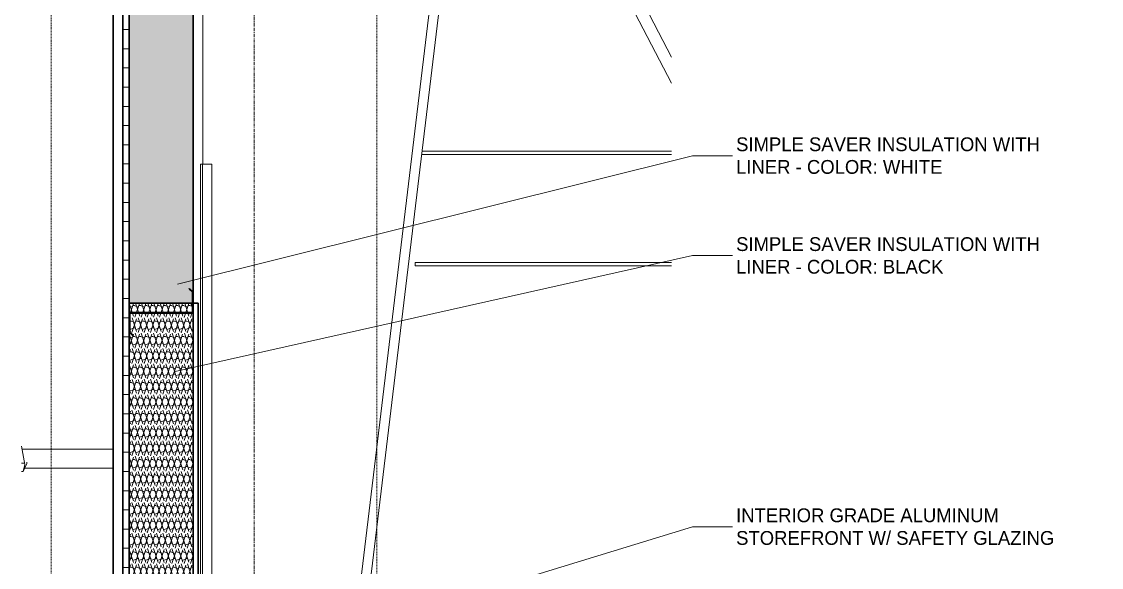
# Model space of a CAD drawing. Header units: inches. Extents: x 22688 to 23652, y -99 to 513.
# Drawn here: x 23268.2 to 23436.7, y 105 to 190.2 of the extents above; entities that cross this region are included whole.
import ezdxf

# ---------------------------------------------------------------- set-up
doc = ezdxf.new("R2010")
doc.units = ezdxf.units.IN
doc.header["$MEASUREMENT"] = 0
doc.linetypes.add('Dash Dot 3_16_', pattern=[0.3125, 0.1875, -0.0625, 0, -0.0625])
doc.linetypes.add('Grid Line 1_2_', pattern=[0.875, 0.5, -0.125, 0.125, -0.125])
for name, color, linetype, lineweight in [('A-ANNO-IDEN', 131, 'Continuous', 9), ('A-ANNO-SYMB', 150, 'Continuous', 9), ('A-DOOR', 31, 'Continuous', 30), ('A-WALL', 113, 'Continuous', 30), ('A-WALL-PATT', 111, 'Continuous', 30), ('E-LITE-EQPM', 33, 'Continuous', 30), ('Q-SPCQ', 91, 'Continuous', 30), ('S-BEAM', 12, 'Continuous', 30), ('S-GRID', 1, 'Continuous', 9)]:
    doc.layers.add(name, color=color, linetype=linetype, lineweight=lineweight)
doc.styles.add('Century Gothic', font='GOTHIC.TTF', dxfattribs={"height": 2.155668})
pattern_1 = [(0, (22007.282, 102), (0, 3), []), (90, (22007.282, 102), (-3, 2e-16), [])]
pattern_2 = [(161.57, (22007.402, 102.12), (-0.960383694, -0.00039918), [0, -6.83, 0.758, 0]), (18.43, (22007.162, 102.12), (-0.960383694, 0.00039918), [0, -6.83, 0.758, 0]), (108.43, (22007.402, 102.12), (0.47951018, -2.4005264), [2.276, -5.312]), (71.57, (22007.162, 102.12), (0.47951018, 2.4005264), [2.276, -5.312])]

# ---------------------------------------------------------------- blocks, each defined once
blk = doc.blocks.new('Basketball_Backstop-Performance_Sports_Systems-3103-Ceiling_Hung - 27_-0_ to 27_-11 7_8_-652462-Wall Section - Fieldhouse - North Wall')
at = {"layer": 'Q-SPCQ', "color": 8, "lineweight": 18}
for p, q in [((21208.94, 294), (21191.43, 294)), ((21191.43, 292.25), (21191.43, 294)), ((21191.43, 290.5), (21191.43, 292.25)), ((21191.43, 290.5), (21208.94, 290.5)), ((21208.94, 184.7), (21178.75, 242.65)), ((21178.35, 239.36), (21208.94, 180.64))]:
    blk.add_line(p, q, dxfattribs=at)
blk = doc.blocks.new('W-Wide Flange - W18X40-1630767-Wall Section - Fieldhouse - North Wall')
at = {"layer": 'S-BEAM', "color": 8, "lineweight": 18}
for p, q in [((21169.94, 169.47), (21208.94, 169.47)), ((21170.01, 170), (21208.94, 170)), ((21168.93, 152.1), (21168.93, 152.62)), ((21168.93, 152.62), (21208.94, 152.62)), ((21168.93, 152.1), (21208.94, 152.1))]:
    blk.add_line(p, q, dxfattribs=at)
blk = doc.blocks.new('overhead door - one-983186-Wall Section - Fieldhouse - North Wall')
at = {"layer": 'A-DOOR', "lineweight": 9}
h = blk.add_hatch(dxfattribs=at)
h.set_pattern_fill('FP_20', color=43, style=0, pattern_type=2)
h.set_pattern_definition([(90, (21128.428, 0), (-8, 5e-16), [])])
h.paths.add_polyline_path([(21136.05, 0), (21137.18, 0), (21137.18, 168), (21135.43, 168), (21135.43, 99), (21136.05, 99), (21136.05, 5.85)], flags=0)
at = {"layer": 'A-DOOR', "color": 8, "lineweight": 18}
for p, q in [((21137.18, 168), (21135.43, 168)), ((21135.43, 168), (21135.43, 99)), ((21137.18, 168), (21137.18, 0))]:
    blk.add_line(p, q, dxfattribs=at)
blk = doc.blocks.new('Lighting-Street_Cooper_Navion-Lumark_4-6-LED-Squares - The Caretaker LED-964008-Wall Section - Fieldhouse - North Wall')
at = {"layer": 'E-LITE-EQPM', "color": 8, "lineweight": 18}
for p, q in [((21108.03, 121.1), (21107.52, 123.96)), ((21121.8, 123.5), (21107.6, 123.5)), ((21108.34, 121.22), (21108.34, 121.47)), ((21107.52, 121.28), (21107.99, 121.28)), ((21107.77, 120), (21107.52, 120)), ((21107.77, 120), (21108.34, 121.22)), ((21108.03, 121.1), (21107.77, 120)), ((21121.8, 120.5), (21108.01, 120.5))]:
    blk.add_line(p, q, dxfattribs=at)
blk = doc.blocks.new('columns and girder2 - one-1334686-Wall Section - Fieldhouse - North Wall')
at = {"layer": 'S-BEAM', "color": 8, "lineweight": 18}
for p, q in [((21135.8, 168), (21135.8, 386.67)), ((21187.8, 330.48), (21148.04, 0)), ((21149.56, 0), (21189.31, 330.48))]:
    blk.add_line(p, q, dxfattribs=at)
blk = doc.blocks.new('Girt_Z - 10_D-1732869-Wall Section - Fieldhouse - North Wall')
at = {"layer": 'S-BEAM', "lineweight": 9}
h = blk.add_hatch(dxfattribs=at)
h.set_pattern_fill('FP_6', color=253, style=0, pattern_type=2)
h.set_pattern_definition([(45, (22007.282, 102), (-2.375879, 2.375879), []), (45, (22007.282, 105.6), (-2.375879, 2.375879), [])])
h.paths.add_polyline_path([(21124.88, 141.19), (21124.95, 141.27), (21124.41, 141.72), (21124.41, 144.61), (21124.44, 144.67), (21124.49, 144.69), (21134.3, 144.69), (21134.3, 148.06), (21133.73, 148.54), (21133.66, 148.46), (21134.19, 148.01), (21134.19, 144.87), (21134.17, 144.82), (21134.12, 144.8), (21124.49, 144.8), (21124.36, 144.74), (21124.3, 144.61), (21124.3, 141.67)], flags=0)
at = {"layer": 'S-BEAM', "color": 7}
for p, q in [((21133.73, 148.54), (21133.66, 148.46)), ((21133.66, 148.46), (21134.19, 148.01)), ((21134.3, 148.06), (21133.73, 148.54)), ((21134.19, 148.01), (21134.19, 144.87)), ((21134.3, 144.69), (21134.3, 148.06)), ((21124.3, 144.61), (21124.3, 141.67)), ((21124.41, 141.72), (21124.41, 144.61)), ((21134.12, 144.8), (21124.49, 144.8)), ((21124.49, 144.69), (21134.3, 144.69)), ((21124.3, 141.67), (21124.88, 141.19)), ((21124.95, 141.27), (21124.41, 141.72)), ((21124.88, 141.19), (21124.95, 141.27))]:
    blk.add_line(p, q, dxfattribs=at)
for centre, radius, start, end in [((21124.49, 144.61), 0.188, 90, 180), ((21124.49, 144.61), 0.0782, 90, 177.8773), ((21134.12, 144.88), 0.0782, 270, 356.9576)]:
    blk.add_arc(centre, radius, start, end, dxfattribs=at)

msp = doc.modelspace()

# ---------------------------------------------------------------- hatches: boundary and pattern name
at = {"layer": 'A-WALL-PATT', "lineweight": 9}
h = msp.add_hatch(dxfattribs=at)
h.set_pattern_fill('FP_9', color=253, style=0, pattern_type=2)
h.set_pattern_definition(pattern_1)
h.paths.add_polyline_path([(23284.99769, 146.25), (23284.99769, 335), (23283.99769, 335), (23283.99769, 146.25)], flags=0)
h = msp.add_hatch(dxfattribs=at)
h.set_pattern_fill('FP_5', color=253, style=0, pattern_type=2)
h.set_pattern_definition(pattern_2)
h.paths.add_polyline_path([(23293.57083, 146.25), (23294.99769, 146.25), (23294.99769, 335), (23284.99769, 335), (23284.99769, 146.25)], flags=0)
h = msp.add_hatch(dxfattribs=at)
h.set_pattern_fill('FP_9', color=253, style=0, pattern_type=2)
h.set_pattern_definition(pattern_1)
h.paths.add_polyline_path([(23283.99769, 96), (23284.99769, 96), (23284.99769, 146.25), (23283.99769, 146.25), (23283.99769, 106.67731)], flags=0)
h = msp.add_hatch(dxfattribs=at)
h.set_pattern_fill('FP_5', color=253, style=0, pattern_type=2)
h.set_pattern_definition(pattern_2)
h.paths.add_polyline_path([(23294.99769, 96), (23294.99769, 146.25), (23284.99769, 146.25), (23284.99769, 96), (23293.57083, 96)], flags=0)

# ---------------------------------------------------------------- linework, layer by layer
at = {"layer": 'A-ANNO-IDEN', "color": 153}
for p, q in [((23292.5295, 149.25793), (23372.90831, 169.28881)), ((23372.90831, 169.28881), (23379.69769, 169.28881)), ((23292.18281, 135.63217), (23372.90831, 153.70296)), ((23372.90831, 153.70296), (23379.69769, 153.70296)), ((23296.28604, 87.9454), (23372.90831, 111.36453)), ((23372.90831, 111.36453), (23379.69769, 111.36453))]:
    msp.add_line(p, q, dxfattribs=at)
at = {"layer": 'A-ANNO-SYMB', "linetype": 'Dash Dot 3_16_'}
for p, q in [((23272.83804, 405.24859), (23272.83804, -12.23223)), ((23323.65574, -12.23223), (23323.65574, 405.24859))]:
    msp.add_line(p, q, dxfattribs=at)
at = {"layer": 'A-WALL', "color": 7}
for p, q in [((23282.49769, 335), (23282.49769, 96)), ((23283.99769, 335), (23283.99769, 96)), ((23284.99769, 335), (23284.99769, 96)), ((23294.99769, 96), (23294.99769, 335)), ((23284.99769, 146.25), (23295.74769, 146.25)), ((23295.74769, 96), (23295.74769, 146.25))]:
    msp.add_line(p, q, dxfattribs=at)
at = {"layer": 'S-GRID', "linetype": 'Grid Line 1_2_'}
for p, q in [((23284.99769, -57.1632), (23284.99769, 500.56053)), ((23294.99769, -57.1632), (23294.99769, 500.56053)), ((23304.49769, -57.1632), (23304.49769, 500.56053))]:
    msp.add_line(p, q, dxfattribs=at)

# ---------------------------------------------------------------- block references
at = {"layer": 'A-DOOR', "color": 8, "lineweight": 18}
msp.add_blockref('overhead door - one-983186-Wall Section - Fieldhouse - North Wall', (2160.69488, 0), dxfattribs=at)
at = {"layer": 'E-LITE-EQPM', "color": 8, "lineweight": 18}
msp.add_blockref('Lighting-Street_Cooper_Navion-Lumark_4-6-LED-Squares - The Caretaker LED-964008-Wall Section - Fieldhouse - North Wall', (2160.69488, 0), dxfattribs=at)
at = {"layer": 'Q-SPCQ', "color": 8, "lineweight": 18}
msp.add_blockref('Basketball_Backstop-Performance_Sports_Systems-3103-Ceiling_Hung - 27_-0_ to 27_-11 7_8_-652462-Wall Section - Fieldhouse - North Wall', (2160.69488, 0), dxfattribs=at)
at = {"layer": 'S-BEAM', "color": 8, "lineweight": 18}
for name in ['columns and girder2 - one-1334686-Wall Section - Fieldhouse - North Wall', 'W-Wide Flange - W18X40-1630767-Wall Section - Fieldhouse - North Wall', 'Girt_Z - 10_D-1732869-Wall Section - Fieldhouse - North Wall']:
    msp.add_blockref(name, (2160.69488, 0), dxfattribs=at)

# ---------------------------------------------------------------- next in the draw order: texts
at = {"layer": 'A-ANNO-IDEN', "char_height": 2.1556677, "attachment_point": 1, "line_spacing_factor": 0.984117, "style": 'Century Gothic', "bg_fill": 3, "box_fill_scale": 1.25, "bg_fill_color": 0, "bg_fill_transparency": 0}
for s, insert, width in [('SIMPLE SAVER INSULATION WITH\\PLINER - COLOR: WHITE', (23379.69769, 172.15877), 53.325), ('SIMPLE SAVER INSULATION WITH\\PLINER - COLOR: BLACK', (23379.69769, 156.57291), 53.325), ('INTERIOR GRADE ALUMINUM\\PSTOREFRONT W/ SAFETY GLAZING', (23379.69769, 114.23448), 56.457)]:
    msp.add_mtext(s, dxfattribs=dict(at, insert=insert, width=width))

doc.saveas('drawing.dxf')
